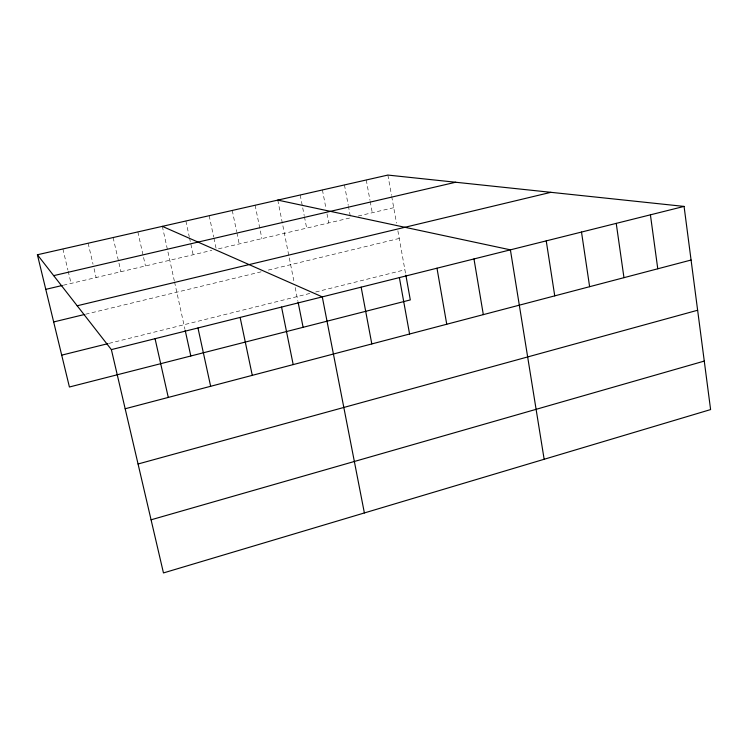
<?xml version="1.0" encoding="UTF-8"?>
<svg xmlns="http://www.w3.org/2000/svg" width="748" height="748" viewBox="0 0 748 748"><rect width="100%" height="100%" fill="white"/><g stroke="black" fill="none" stroke-linecap="round" stroke-linejoin="round"><path stroke-width="0.56" stroke-dasharray="3.74 2.81" d="M109.086 343.36L310.186 293.356M315.684 291.991L404.892 269.804M85.571 314.235L261.529 271.72M268.298 270.084L399.254 238.444M63.374 285.222L211.88 250.365M218.463 248.822L350.606 217.808L348.475 206.476M358.189 216.032L393.729 207.692M62.897 248.962L67.909 270.075M68.18 271.187L71.079 283.417M88.133 243.222L93.032 264.25M94.07 268.682L96.127 277.536M113.116 237.546L120.924 271.711M137.856 231.917L145.477 265.951M162.335 226.354L174.303 280.818M174.555 281.949L184.934 329.223M185.869 220.997L189.263 236.761M189.506 237.883L193.143 254.769M209.178 215.704L213.676 237.004M213.919 238.126L216.05 248.214M232.263 210.45L236.658 231.674M236.892 232.787L239.201 243.951M255.124 205.251L261.903 238.631M277.77 200.099L293.824 280.706M295.189 287.531L297.872 301.033M300.2 195.004L304.221 215.555M304.436 216.696L306.671 228.121M322.425 189.945L325.913 208.15M326.998 213.834L328.737 222.941M344.445 184.943L348.269 205.345M366.258 179.978L369.989 200.305M370.195 201.436L372.261 212.722M387.866 175.069L391.503 195.312M391.709 196.444L396.496 223.11M397.88 230.777L405.668 274.114"/><path stroke-width="1.12" d="M151.077 519.804L704.27 361.078M138.062 463.994L697.632 310.242M125.178 408.754L691.077 260.033M111.377 349.615L684.074 206.411L710.6 409.577L163.466 572.931L111.377 349.615L37.4 254.759L387.866 175.069L684.074 206.411M61.701 355.15L107.964 343.641M53.669 321.949L84.44 314.506M77.184 305.773L550.893 192.32M45.778 289.354L62.28 285.484M53.678 275.638L455.682 182.241M277.77 200.099L510.398 249.841L544.151 459.272M162.335 226.354L322.285 296.881L364.379 512.95M37.4 254.759L69.414 387.006L410.306 299.92L405.865 275.199M155.06 338.694L168.281 397.422M185.186 330.345L190.815 355.992M197.968 327.97L210.646 386.286M240.127 317.423L252.272 375.346M281.557 307.063L293.188 364.594M298.087 302.127L303.108 327.306M361.144 287.157L371.812 343.93M399.376 277.601L409.577 334.01M436.982 268.195L446.743 324.239M473.98 258.939L483.32 314.627M546.236 240.875L554.745 295.862M581.505 232.058L589.62 286.69M616.23 223.372L623.963 277.667M650.414 214.826L657.773 268.784"/></g></svg>
